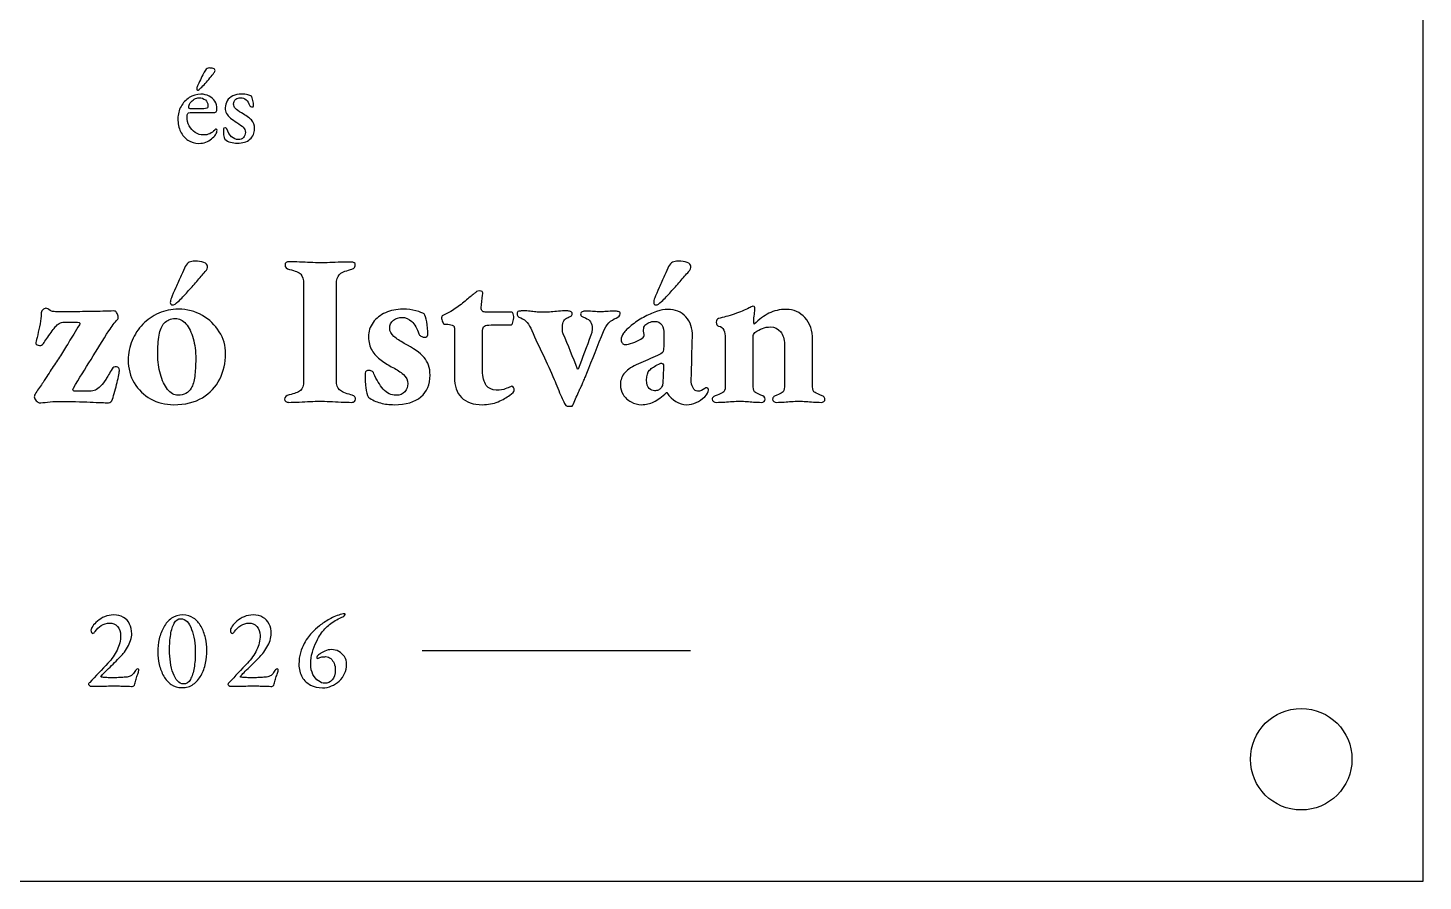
# Model space of a CAD drawing. Header units: millimetres. Extents: x 0 to 297, y 0 to 210.
# Drawn here: x 125.3 to 297, y 0 to 105 of the extents above; entities that cross this region are included whole.
import ezdxf

# ---------------------------------------------------------------- set-up
doc = ezdxf.new("R2010")
doc.units = ezdxf.units.MM
for name, color, linetype in [('FURAT', 1, 'Continuous'), ('KONTUR', 8, 'Continuous'), ('SZOVEG_0.5mm', 7, 'Continuous'), ('VONAL_0.15mm', 3, 'Continuous')]:
    doc.layers.add(name, color=color, linetype=linetype)

msp = doc.modelspace()

# ---------------------------------------------------------------- linework, layer by layer
at = {"layer": 'FURAT'}
msp.add_circle((282, 15), 6.25, dxfattribs=at)
at = {"layer": 'KONTUR'}
msp.add_lwpolyline([(0, 0), (297, 0), (297, 210), (0, 210)], close=True, dxfattribs=at)
at = {"layer": 'SZOVEG_0.5mm'}
for points, knots in [([(146.19, 97.34), (146.11, 97.34), (146.07, 97.39), (146.07, 97.48), (146.07, 97.51), (146.07, 97.55), (146.08, 97.59), (146.09, 97.64), (146.1, 97.69), (146.12, 97.75), (146.19, 97.92), (146.29, 98.14), (146.42, 98.41), (146.56, 98.68), (146.69, 98.95), (146.82, 99.21), (146.96, 99.47), (147.06, 99.66), (147.14, 99.79), (147.19, 99.88), (147.26, 99.95), (147.34, 100), (147.42, 100.04), (147.5, 100.07), (147.6, 100.07), (147.79, 100.07), (147.96, 100.04), (148.11, 100), (148.26, 99.95), (148.33, 99.87), (148.33, 99.76), (148.33, 99.71), (148.32, 99.66), (148.3, 99.62), (148.28, 99.57), (148.24, 99.52), (148.19, 99.46), (148.05, 99.28), (147.89, 99.08), (147.7, 98.84), (147.51, 98.61), (147.32, 98.39), (147.12, 98.16), (146.92, 97.94), (146.74, 97.75), (146.59, 97.61), (146.42, 97.43), (146.28, 97.34), (146.19, 97.34)], [0, 0, 0, 0, 1, 1, 1, 2, 2, 2, 3, 3, 3, 4, 4, 4, 5, 5, 5, 6, 6, 6, 7, 7, 7, 8, 8, 8, 9, 9, 9, 10, 10, 10, 11, 11, 11, 12, 12, 12, 13, 13, 13, 14, 14, 14, 15, 15, 15, 16, 16, 16, 16]), ([(146.33, 90.79), (145.83, 90.79), (145.39, 90.92), (145, 91.17), (144.62, 91.43), (144.31, 91.79), (144.09, 92.24), (143.87, 92.7), (143.76, 93.23), (143.76, 93.84), (143.76, 94.38), (143.88, 94.89), (144.14, 95.34), (144.39, 95.79), (144.74, 96.16), (145.16, 96.43), (145.59, 96.7), (146.06, 96.84), (146.57, 96.84), (146.95, 96.84), (147.29, 96.76), (147.59, 96.61), (147.89, 96.46), (148.13, 96.25), (148.3, 95.97), (148.47, 95.7), (148.56, 95.39), (148.56, 95.03), (148.56, 94.73), (148.41, 94.57), (148.12, 94.57), (147.16, 94.57), (146.21, 94.57), (145.25, 94.57), (145.12, 94.57), (145.02, 94.54), (144.97, 94.46), (144.91, 94.39), (144.88, 94.25), (144.88, 94.06), (144.88, 93.65), (144.98, 93.28), (145.16, 92.94), (145.35, 92.6), (145.59, 92.33), (145.9, 92.13), (146.21, 91.92), (146.54, 91.82), (146.91, 91.82), (147.19, 91.82), (147.45, 91.87), (147.67, 91.98), (147.9, 92.09), (148.11, 92.24), (148.31, 92.43), (148.33, 92.47), (148.36, 92.5), (148.38, 92.52), (148.4, 92.53), (148.43, 92.54), (148.46, 92.54), (148.54, 92.54), (148.58, 92.49), (148.58, 92.39), (148.58, 92.24), (148.52, 92.07), (148.39, 91.86), (148.26, 91.67), (148.09, 91.49), (147.89, 91.33), (147.7, 91.16), (147.46, 91.03), (147.2, 90.94), (146.94, 90.84), (146.65, 90.79), (146.33, 90.79)], [0, 0, 0, 0, 1, 1, 1, 2, 2, 2, 3, 3, 3, 4, 4, 4, 5, 5, 5, 6, 6, 6, 7, 7, 7, 8, 8, 8, 9, 9, 9, 10, 10, 10, 11, 11, 11, 12, 12, 12, 13, 13, 13, 14, 14, 14, 15, 15, 15, 16, 16, 16, 17, 17, 17, 18, 18, 18, 19, 19, 19, 20, 20, 20, 21, 21, 21, 22, 22, 22, 23, 23, 23, 24, 24, 24, 25, 25, 25, 25]), ([(145.26, 95.05), (145.63, 95.05), (146, 95.05), (146.37, 95.05), (146.61, 95.05), (146.8, 95.05), (146.94, 95.06), (147.08, 95.07), (147.21, 95.09), (147.33, 95.12), (147.38, 95.14), (147.41, 95.17), (147.43, 95.24), (147.45, 95.3), (147.46, 95.37), (147.46, 95.46), (147.46, 95.72), (147.35, 95.94), (147.14, 96.13), (146.92, 96.31), (146.67, 96.4), (146.37, 96.4), (146.17, 96.4), (145.97, 96.34), (145.77, 96.22), (145.57, 96.1), (145.4, 95.94), (145.27, 95.76), (145.14, 95.58), (145.08, 95.4), (145.09, 95.21), (145.09, 95.1), (145.15, 95.05), (145.26, 95.05)], [0, 0, 0, 0, 1, 1, 1, 2, 2, 2, 3, 3, 3, 4, 4, 4, 5, 5, 5, 6, 6, 6, 7, 7, 7, 8, 8, 8, 9, 9, 9, 10, 10, 10, 11, 11, 11, 11]), ([(151.06, 90.81), (150.76, 90.81), (150.48, 90.85), (150.22, 90.93), (149.95, 91.01), (149.72, 91.13), (149.53, 91.29), (149.46, 91.41), (149.42, 91.6), (149.39, 91.86), (149.36, 92.12), (149.35, 92.36), (149.35, 92.57), (149.35, 92.66), (149.42, 92.71), (149.56, 92.71), (149.61, 92.71), (149.66, 92.7), (149.7, 92.68), (149.74, 92.65), (149.77, 92.62), (149.78, 92.59), (149.92, 92.15), (150.11, 91.82), (150.36, 91.6), (150.61, 91.38), (150.89, 91.26), (151.18, 91.26), (151.44, 91.26), (151.66, 91.35), (151.82, 91.52), (151.99, 91.69), (152.07, 91.9), (152.07, 92.14), (152.07, 92.39), (151.99, 92.6), (151.81, 92.77), (151.63, 92.94), (151.37, 93.14), (151, 93.36), (150.71, 93.54), (150.45, 93.71), (150.24, 93.89), (150.03, 94.06), (149.86, 94.25), (149.75, 94.46), (149.64, 94.66), (149.58, 94.9), (149.58, 95.17), (149.58, 95.5), (149.67, 95.78), (149.83, 96.03), (149.99, 96.29), (150.22, 96.48), (150.52, 96.63), (150.81, 96.78), (151.17, 96.86), (151.59, 96.86), (151.88, 96.86), (152.14, 96.83), (152.35, 96.76), (152.55, 96.7), (152.7, 96.64), (152.8, 96.58), (152.87, 96.48), (152.93, 96.31), (152.99, 96.08), (153.04, 95.84), (153.06, 95.61), (153.06, 95.38), (153.06, 95.31), (153, 95.27), (152.88, 95.27), (152.83, 95.27), (152.77, 95.28), (152.71, 95.31), (152.65, 95.34), (152.61, 95.38), (152.59, 95.42), (152.47, 95.75), (152.32, 95.99), (152.14, 96.16), (151.96, 96.33), (151.74, 96.41), (151.48, 96.41), (151.25, 96.41), (151.05, 96.34), (150.88, 96.21), (150.7, 96.07), (150.61, 95.88), (150.61, 95.63), (150.61, 95.42), (150.69, 95.23), (150.84, 95.07), (151, 94.91), (151.24, 94.73), (151.57, 94.55), (152.13, 94.24), (152.54, 93.95), (152.8, 93.68), (153.07, 93.4), (153.2, 93.04), (153.2, 92.59), (153.2, 92.05), (153.01, 91.62), (152.62, 91.29), (152.24, 90.97), (151.72, 90.81), (151.06, 90.81)], [0, 0, 0, 0, 1, 1, 1, 2, 2, 2, 3, 3, 3, 4, 4, 4, 5, 5, 5, 6, 6, 6, 7, 7, 7, 8, 8, 8, 9, 9, 9, 10, 10, 10, 11, 11, 11, 12, 12, 12, 13, 13, 13, 14, 14, 14, 15, 15, 15, 16, 16, 16, 17, 17, 17, 18, 18, 18, 19, 19, 19, 20, 20, 20, 21, 21, 21, 22, 22, 22, 23, 23, 23, 24, 24, 24, 25, 25, 25, 26, 26, 26, 27, 27, 27, 28, 28, 28, 29, 29, 29, 30, 30, 30, 31, 31, 31, 32, 32, 32, 33, 33, 33, 34, 34, 34, 35, 35, 35, 36, 36, 36, 36]), ([(143.08, 70.91), (142.91, 70.91), (142.82, 71.01), (142.82, 71.22), (142.82, 71.29), (142.83, 71.38), (142.85, 71.47), (142.87, 71.57), (142.9, 71.67), (142.95, 71.78), (143.09, 72.11), (143.27, 72.53), (143.49, 73.04), (143.71, 73.55), (143.93, 74.04), (144.15, 74.52), (144.37, 75), (144.54, 75.38), (144.66, 75.64), (144.8, 75.9), (144.96, 76.08), (145.15, 76.17), (145.33, 76.25), (145.56, 76.3), (145.85, 76.3), (146.27, 76.3), (146.63, 76.24), (146.94, 76.14), (147.24, 76.03), (147.4, 75.88), (147.4, 75.67), (147.4, 75.58), (147.38, 75.48), (147.34, 75.36), (147.31, 75.25), (147.24, 75.13), (147.13, 75.01), (146.8, 74.64), (146.45, 74.24), (146.07, 73.8), (145.69, 73.36), (145.31, 72.93), (144.94, 72.51), (144.56, 72.09), (144.18, 71.7), (143.79, 71.33), (143.51, 71.05), (143.28, 70.91), (143.08, 70.91)], [0, 0, 0, 0, 1, 1, 1, 2, 2, 2, 3, 3, 3, 4, 4, 4, 5, 5, 5, 6, 6, 6, 7, 7, 7, 8, 8, 8, 9, 9, 9, 10, 10, 10, 11, 11, 11, 12, 12, 12, 13, 13, 13, 14, 14, 14, 15, 15, 15, 16, 16, 16, 16]), ([(157.41, 58.92), (157.27, 58.92), (157.15, 58.95), (157.04, 59.01), (156.94, 59.07), (156.89, 59.17), (156.89, 59.29), (156.89, 59.57), (157.07, 59.75), (157.44, 59.84), (158.1, 59.98), (158.57, 60.16), (158.83, 60.38), (159.09, 60.6), (159.22, 60.99), (159.22, 61.55), (159.22, 65.53), (159.22, 69.51), (159.22, 73.48), (159.22, 74.04), (159.11, 74.44), (158.88, 74.68), (158.66, 74.92), (158.19, 75.11), (157.49, 75.27), (157.12, 75.36), (156.94, 75.54), (156.94, 75.82), (156.94, 75.95), (156.99, 76.04), (157.1, 76.11), (157.2, 76.18), (157.32, 76.22), (157.46, 76.22), (157.87, 76.22), (158.29, 76.21), (158.74, 76.19), (159.19, 76.17), (159.62, 76.15), (160.05, 76.13), (160.48, 76.1), (160.88, 76.09), (161.25, 76.09), (161.6, 76.09), (162, 76.1), (162.45, 76.11), (162.89, 76.13), (163.35, 76.15), (163.81, 76.17), (164.28, 76.18), (164.7, 76.19), (165.09, 76.19), (165.24, 76.19), (165.37, 76.16), (165.45, 76.1), (165.54, 76.04), (165.59, 75.95), (165.59, 75.82), (165.59, 75.65), (165.54, 75.53), (165.44, 75.46), (165.35, 75.39), (165.2, 75.32), (165.01, 75.27), (164.31, 75.08), (163.84, 74.86), (163.61, 74.63), (163.39, 74.39), (163.27, 74), (163.27, 73.46), (163.27, 69.5), (163.27, 65.54), (163.27, 61.58), (163.27, 61.07), (163.4, 60.7), (163.65, 60.46), (163.91, 60.22), (164.38, 60.02), (165.06, 59.84), (165.24, 59.79), (165.37, 59.73), (165.47, 59.66), (165.56, 59.59), (165.61, 59.47), (165.61, 59.32), (165.61, 59.19), (165.57, 59.1), (165.49, 59.03), (165.42, 58.96), (165.3, 58.92), (165.14, 58.92), (164.75, 58.92), (164.32, 58.93), (163.85, 58.96), (163.38, 58.99), (162.91, 59.01), (162.46, 59.03), (162, 59.04), (161.6, 59.05), (161.25, 59.05), (160.88, 59.05), (160.48, 59.04), (160.04, 59.03), (159.6, 59.01), (159.15, 58.99), (158.7, 58.96), (158.24, 58.93), (157.81, 58.92), (157.41, 58.92)], [0, 0, 0, 0, 1, 1, 1, 2, 2, 2, 3, 3, 3, 4, 4, 4, 5, 5, 5, 6, 6, 6, 7, 7, 7, 8, 8, 8, 9, 9, 9, 10, 10, 10, 11, 11, 11, 12, 12, 12, 13, 13, 13, 14, 14, 14, 15, 15, 15, 16, 16, 16, 17, 17, 17, 18, 18, 18, 19, 19, 19, 20, 20, 20, 21, 21, 21, 22, 22, 22, 23, 23, 23, 24, 24, 24, 25, 25, 25, 26, 26, 26, 27, 27, 27, 28, 28, 28, 29, 29, 29, 30, 30, 30, 31, 31, 31, 32, 32, 32, 33, 33, 33, 34, 34, 34, 35, 35, 35, 36, 36, 36, 36]), ([(202.57, 70.91), (202.4, 70.91), (202.31, 71.01), (202.31, 71.22), (202.31, 71.29), (202.32, 71.38), (202.34, 71.47), (202.35, 71.57), (202.39, 71.67), (202.44, 71.78), (202.58, 72.11), (202.76, 72.53), (202.98, 73.04), (203.2, 73.55), (203.42, 74.04), (203.64, 74.52), (203.86, 75), (204.03, 75.38), (204.15, 75.64), (204.29, 75.9), (204.45, 76.08), (204.64, 76.17), (204.82, 76.25), (205.05, 76.3), (205.33, 76.3), (205.75, 76.3), (206.12, 76.24), (206.42, 76.14), (206.73, 76.03), (206.88, 75.88), (206.88, 75.67), (206.88, 75.58), (206.87, 75.48), (206.83, 75.36), (206.8, 75.25), (206.72, 75.13), (206.62, 75.01), (206.29, 74.64), (205.93, 74.24), (205.56, 73.8), (205.18, 73.36), (204.8, 72.93), (204.42, 72.51), (204.05, 72.09), (203.67, 71.7), (203.28, 71.33), (203, 71.05), (202.76, 70.91), (202.57, 70.91)], [0, 0, 0, 0, 1, 1, 1, 2, 2, 2, 3, 3, 3, 4, 4, 4, 5, 5, 5, 6, 6, 6, 7, 7, 7, 8, 8, 8, 9, 9, 9, 10, 10, 10, 11, 11, 11, 12, 12, 12, 13, 13, 13, 14, 14, 14, 15, 15, 15, 16, 16, 16, 16]), ([(181.25, 58.63), (180.1, 58.63), (179.23, 58.93), (178.65, 59.51), (178.07, 60.1), (177.78, 60.93), (177.78, 62), (177.78, 64.01), (177.78, 66.03), (177.78, 68.04), (177.78, 68.2), (177.73, 68.31), (177.61, 68.38), (177.5, 68.45), (177.28, 68.5), (176.97, 68.52), (176.85, 68.52), (176.74, 68.52), (176.63, 68.52), (176.5, 68.52), (176.4, 68.62), (176.32, 68.82), (176.25, 69.02), (176.21, 69.2), (176.21, 69.36), (176.21, 69.39), (176.22, 69.44), (176.25, 69.5), (176.27, 69.56), (176.31, 69.6), (176.36, 69.62), (176.78, 69.78), (177.24, 70.02), (177.72, 70.34), (178.2, 70.67), (178.66, 71.01), (179.11, 71.38), (179.56, 71.75), (179.92, 72.06), (180.2, 72.3), (180.32, 72.39), (180.43, 72.47), (180.52, 72.54), (180.6, 72.61), (180.72, 72.64), (180.86, 72.64), (181.02, 72.64), (181.13, 72.61), (181.2, 72.55), (181.27, 72.49), (181.29, 72.34), (181.25, 72.12), (181.2, 71.6), (181.15, 71.08), (181.1, 70.57), (181.08, 70.36), (181.13, 70.21), (181.24, 70.13), (181.35, 70.05), (181.52, 70.01), (181.73, 70.01), (182.77, 70.01), (183.81, 70.01), (184.85, 70.01), (184.91, 70.01), (184.96, 69.95), (185.01, 69.83), (185.06, 69.71), (185.09, 69.59), (185.09, 69.49), (185.09, 69.24), (185.06, 69.01), (184.99, 68.78), (184.92, 68.55), (184.84, 68.44), (184.75, 68.44), (183.93, 68.44), (183.12, 68.44), (182.3, 68.44), (181.9, 68.44), (181.63, 68.39), (181.48, 68.29), (181.33, 68.2), (181.25, 68.03), (181.25, 67.78), (181.25, 66.12), (181.25, 64.47), (181.25, 62.81), (181.25, 62.01), (181.41, 61.41), (181.71, 61.01), (182.02, 60.62), (182.43, 60.42), (182.94, 60.42), (183.44, 60.42), (183.82, 60.47), (184.05, 60.58), (184.29, 60.68), (184.5, 60.77), (184.7, 60.84), (184.77, 60.88), (184.82, 60.89), (184.85, 60.89), (184.94, 60.89), (185.01, 60.84), (185.06, 60.73), (185.12, 60.63), (185.14, 60.51), (185.14, 60.37), (185.14, 60.26), (184.96, 60.07), (184.59, 59.79), (184.22, 59.51), (183.75, 59.25), (183.16, 59), (182.57, 58.75), (181.94, 58.63), (181.25, 58.63)], [0, 0, 0, 0, 1, 1, 1, 2, 2, 2, 3, 3, 3, 4, 4, 4, 5, 5, 5, 6, 6, 6, 7, 7, 7, 8, 8, 8, 9, 9, 9, 10, 10, 10, 11, 11, 11, 12, 12, 12, 13, 13, 13, 14, 14, 14, 15, 15, 15, 16, 16, 16, 17, 17, 17, 18, 18, 18, 19, 19, 19, 20, 20, 20, 21, 21, 21, 22, 22, 22, 23, 23, 23, 24, 24, 24, 25, 25, 25, 26, 26, 26, 27, 27, 27, 28, 28, 28, 29, 29, 29, 30, 30, 30, 31, 31, 31, 32, 32, 32, 33, 33, 33, 34, 34, 34, 35, 35, 35, 36, 36, 36, 37, 37, 37, 38, 38, 38, 39, 39, 39, 39]), ([(126.68, 58.87), (126.61, 58.87), (126.49, 58.95), (126.33, 59.12), (126.16, 59.28), (126.08, 59.45), (126.08, 59.6), (126.08, 59.71), (126.14, 59.87), (126.27, 60.08), (126.41, 60.29), (126.56, 60.51), (126.73, 60.75), (126.91, 60.98), (127.05, 61.19), (127.16, 61.37), (127.58, 62.03), (127.96, 62.62), (128.3, 63.14), (128.64, 63.66), (128.97, 64.17), (129.3, 64.66), (129.62, 65.16), (129.97, 65.72), (130.34, 66.32), (130.7, 66.93), (131.14, 67.64), (131.65, 68.46), (131.69, 68.53), (131.7, 68.6), (131.7, 68.67), (131.7, 68.74), (131.6, 68.78), (131.39, 68.78), (130.91, 68.79), (130.42, 68.8), (129.94, 68.8), (129.7, 68.8), (129.48, 68.77), (129.3, 68.7), (129.11, 68.63), (128.93, 68.5), (128.76, 68.31), (128.69, 68.24), (128.57, 68.09), (128.4, 67.87), (128.24, 67.65), (128.07, 67.41), (127.89, 67.15), (127.72, 66.89), (127.55, 66.65), (127.4, 66.44), (127.26, 66.23), (127.15, 66.09), (127.08, 66.02), (126.97, 65.9), (126.8, 65.87), (126.58, 65.94), (126.35, 66.01), (126.24, 66.12), (126.26, 66.28), (126.31, 66.47), (126.39, 66.79), (126.5, 67.21), (126.6, 67.64), (126.7, 68.1), (126.79, 68.58), (126.87, 69.06), (126.92, 69.47), (126.92, 69.8), (126.92, 70), (126.98, 70.16), (127.12, 70.29), (127.25, 70.42), (127.38, 70.49), (127.52, 70.49), (127.66, 70.49), (127.83, 70.4), (128.02, 70.22), (128.11, 70.15), (128.27, 70.11), (128.51, 70.08), (128.75, 70.05), (129, 70.04), (129.28, 70.04), (129.48, 70.04), (129.67, 70.04), (129.88, 70.05), (130.08, 70.06), (130.24, 70.07), (130.36, 70.07), (131.2, 70.07), (132.11, 70.08), (133.1, 70.09), (134.08, 70.11), (135.01, 70.14), (135.88, 70.17), (136.02, 70.17), (136.14, 70.11), (136.22, 69.97), (136.31, 69.84), (136.37, 69.7), (136.41, 69.54), (136.44, 69.38), (136.43, 69.25), (136.36, 69.15), (136.15, 68.92), (135.96, 68.7), (135.8, 68.48), (135.65, 68.26), (135.46, 68.01), (135.25, 67.73), (133.8, 65.38), (132.34, 63.03), (130.89, 60.68), (130.82, 60.56), (130.8, 60.46), (130.85, 60.39), (130.89, 60.32), (131.03, 60.29), (131.26, 60.29), (131.81, 60.29), (132.36, 60.29), (132.91, 60.29), (133.16, 60.29), (133.39, 60.33), (133.6, 60.42), (133.81, 60.51), (134.02, 60.66), (134.23, 60.89), (134.51, 61.19), (134.73, 61.48), (134.91, 61.77), (135.09, 62.06), (135.33, 62.49), (135.65, 63.05), (135.77, 63.26), (135.95, 63.34), (136.2, 63.28), (136.44, 63.23), (136.57, 63.1), (136.57, 62.89), (136.57, 62.79), (136.54, 62.59), (136.49, 62.31), (136.43, 62.03), (136.36, 61.72), (136.28, 61.37), (136.19, 61.02), (136.1, 60.66), (136, 60.29), (135.9, 59.92), (135.8, 59.59), (135.7, 59.29), (135.63, 59.01), (135.46, 58.87), (135.2, 58.87), (134.78, 58.87), (134.03, 58.89), (132.96, 58.95), (131.9, 59), (130.57, 59.03), (129, 59.03), (128.59, 59.03), (128.17, 59), (127.72, 58.95), (127.27, 58.89), (126.93, 58.87), (126.68, 58.87)], [0, 0, 0, 0, 1, 1, 1, 2, 2, 2, 3, 3, 3, 4, 4, 4, 5, 5, 5, 6, 6, 6, 7, 7, 7, 8, 8, 8, 9, 9, 9, 10, 10, 10, 11, 11, 11, 12, 12, 12, 13, 13, 13, 14, 14, 14, 15, 15, 15, 16, 16, 16, 17, 17, 17, 18, 18, 18, 19, 19, 19, 20, 20, 20, 21, 21, 21, 22, 22, 22, 23, 23, 23, 24, 24, 24, 25, 25, 25, 26, 26, 26, 27, 27, 27, 28, 28, 28, 29, 29, 29, 30, 30, 30, 31, 31, 31, 32, 32, 32, 33, 33, 33, 34, 34, 34, 35, 35, 35, 36, 36, 36, 37, 37, 37, 38, 38, 38, 39, 39, 39, 40, 40, 40, 41, 41, 41, 42, 42, 42, 43, 43, 43, 44, 44, 44, 45, 45, 45, 46, 46, 46, 47, 47, 47, 48, 48, 48, 49, 49, 49, 50, 50, 50, 51, 51, 51, 52, 52, 52, 53, 53, 53, 54, 54, 54, 55, 55, 55, 56, 56, 56, 56]), ([(210.04, 58.92), (209.91, 58.92), (209.8, 58.95), (209.68, 59.01), (209.57, 59.07), (209.51, 59.17), (209.51, 59.29), (209.51, 59.43), (209.57, 59.54), (209.7, 59.62), (209.82, 59.7), (209.96, 59.76), (210.12, 59.81), (210.38, 59.9), (210.61, 60), (210.81, 60.12), (211.01, 60.23), (211.11, 60.46), (211.11, 60.81), (211.11, 62.82), (211.11, 64.83), (211.11, 66.83), (211.11, 67.22), (211.06, 67.54), (210.94, 67.81), (210.83, 68.07), (210.62, 68.24), (210.3, 68.31), (210.23, 68.32), (210.16, 68.37), (210.1, 68.44), (210.04, 68.51), (210.01, 68.62), (210.01, 68.78), (210.01, 69.02), (210.1, 69.17), (210.27, 69.23), (210.87, 69.37), (211.52, 69.55), (212.23, 69.79), (212.94, 70.03), (213.55, 70.28), (214.06, 70.54), (214.13, 70.57), (214.21, 70.62), (214.3, 70.67), (214.38, 70.72), (214.46, 70.75), (214.53, 70.75), (214.64, 70.75), (214.7, 70.72), (214.73, 70.66), (214.76, 70.6), (214.77, 70.52), (214.77, 70.43), (214.77, 70.29), (214.75, 70.07), (214.7, 69.76), (214.66, 69.46), (214.64, 69.18), (214.64, 68.94), (214.64, 68.87), (214.64, 68.79), (214.65, 68.7), (214.66, 68.61), (214.67, 68.56), (214.69, 68.54), (215.29, 69.12), (215.89, 69.57), (216.5, 69.88), (217.12, 70.2), (217.83, 70.36), (218.63, 70.36), (219.54, 70.36), (220.31, 70.02), (220.93, 69.34), (221.56, 68.67), (221.87, 67.75), (221.87, 66.6), (221.87, 64.67), (221.87, 62.74), (221.87, 60.81), (221.87, 60.46), (221.97, 60.23), (222.17, 60.12), (222.37, 60), (222.6, 59.9), (222.86, 59.81), (223.01, 59.76), (223.13, 59.7), (223.23, 59.62), (223.34, 59.54), (223.39, 59.43), (223.39, 59.29), (223.39, 59.17), (223.34, 59.07), (223.25, 59.01), (223.15, 58.95), (223.05, 58.92), (222.94, 58.92), (222.59, 58.92), (222.26, 58.93), (221.96, 58.96), (221.65, 58.99), (221.35, 59.01), (221.06, 59.03), (220.78, 59.04), (220.47, 59.05), (220.16, 59.05), (219.86, 59.05), (219.56, 59.04), (219.26, 59.03), (218.97, 59.01), (218.67, 58.99), (218.37, 58.96), (218.07, 58.93), (217.75, 58.92), (217.4, 58.92), (217.29, 58.92), (217.19, 58.95), (217.1, 59.01), (217, 59.07), (216.95, 59.17), (216.95, 59.29), (216.95, 59.43), (217, 59.54), (217.11, 59.62), (217.21, 59.7), (217.34, 59.76), (217.48, 59.81), (217.74, 59.9), (217.96, 60), (218.13, 60.12), (218.31, 60.23), (218.4, 60.46), (218.4, 60.81), (218.4, 62.56), (218.4, 64.3), (218.4, 66.04), (218.4, 66.71), (218.24, 67.23), (217.94, 67.61), (217.63, 67.99), (217.22, 68.18), (216.71, 68.2), (216.33, 68.2), (215.99, 68.14), (215.69, 68.02), (215.39, 67.89), (215.08, 67.73), (214.77, 67.52), (214.7, 67.45), (214.65, 67.37), (214.61, 67.28), (214.58, 67.19), (214.56, 67.11), (214.56, 67.02), (214.56, 64.95), (214.56, 62.88), (214.56, 60.81), (214.56, 60.46), (214.65, 60.23), (214.85, 60.12), (215.04, 60), (215.26, 59.9), (215.5, 59.81), (215.86, 59.71), (216.03, 59.53), (216.03, 59.29), (216.03, 59.18), (215.99, 59.1), (215.9, 59.03), (215.81, 58.96), (215.71, 58.92), (215.58, 58.92), (215.23, 58.92), (214.91, 58.93), (214.61, 58.96), (214.31, 58.99), (214.03, 59.01), (213.77, 59.03), (213.51, 59.04), (213.22, 59.05), (212.9, 59.05), (212.6, 59.05), (212.3, 59.04), (212, 59.03), (211.69, 59.01), (211.37, 58.99), (211.05, 58.96), (210.72, 58.93), (210.39, 58.92), (210.04, 58.92)], [0, 0, 0, 0, 1, 1, 1, 2, 2, 2, 3, 3, 3, 4, 4, 4, 5, 5, 5, 6, 6, 6, 7, 7, 7, 8, 8, 8, 9, 9, 9, 10, 10, 10, 11, 11, 11, 12, 12, 12, 13, 13, 13, 14, 14, 14, 15, 15, 15, 16, 16, 16, 17, 17, 17, 18, 18, 18, 19, 19, 19, 20, 20, 20, 21, 21, 21, 22, 22, 22, 23, 23, 23, 24, 24, 24, 25, 25, 25, 26, 26, 26, 27, 27, 27, 28, 28, 28, 29, 29, 29, 30, 30, 30, 31, 31, 31, 32, 32, 32, 33, 33, 33, 34, 34, 34, 35, 35, 35, 36, 36, 36, 37, 37, 37, 38, 38, 38, 39, 39, 39, 40, 40, 40, 41, 41, 41, 42, 42, 42, 43, 43, 43, 44, 44, 44, 45, 45, 45, 46, 46, 46, 47, 47, 47, 48, 48, 48, 49, 49, 49, 50, 50, 50, 51, 51, 51, 52, 52, 52, 53, 53, 53, 54, 54, 54, 55, 55, 55, 56, 56, 56, 57, 57, 57, 58, 58, 58, 59, 59, 59, 60, 60, 60, 61, 61, 61, 62, 62, 62, 63, 63, 63, 64, 64, 64, 64]), ([(143.24, 58.63), (142.19, 58.63), (141.24, 58.87), (140.4, 59.34), (139.56, 59.81), (138.89, 60.47), (138.39, 61.3), (137.89, 62.13), (137.64, 63.07), (137.64, 64.13), (137.64, 64.97), (137.8, 65.76), (138.12, 66.52), (138.43, 67.27), (138.87, 67.94), (139.43, 68.52), (139.99, 69.09), (140.65, 69.55), (141.4, 69.88), (142.16, 70.22), (142.96, 70.38), (143.82, 70.38), (144.91, 70.38), (145.89, 70.13), (146.77, 69.62), (147.64, 69.11), (148.34, 68.44), (148.85, 67.61), (149.37, 66.78), (149.63, 65.87), (149.63, 64.89), (149.63, 63.77), (149.39, 62.73), (148.91, 61.77), (148.43, 60.82), (147.72, 60.06), (146.78, 59.49), (145.84, 58.92), (144.66, 58.63), (143.24, 58.63)], [0, 0, 0, 0, 1, 1, 1, 2, 2, 2, 3, 3, 3, 4, 4, 4, 5, 5, 5, 6, 6, 6, 7, 7, 7, 8, 8, 8, 9, 9, 9, 10, 10, 10, 11, 11, 11, 12, 12, 12, 13, 13, 13, 13]), ([(143.77, 59.79), (144.14, 59.79), (144.46, 59.86), (144.73, 60.01), (145, 60.16), (145.22, 60.38), (145.4, 60.68), (145.61, 61.03), (145.75, 61.51), (145.83, 62.11), (145.91, 62.72), (145.95, 63.43), (145.95, 64.26), (145.95, 65.2), (145.85, 66.05), (145.63, 66.79), (145.42, 67.54), (145.13, 68.13), (144.75, 68.57), (144.38, 69.01), (143.93, 69.23), (143.43, 69.23), (143.15, 69.23), (142.89, 69.18), (142.66, 69.08), (142.44, 68.98), (142.24, 68.85), (142.06, 68.67), (141.76, 68.32), (141.56, 67.82), (141.44, 67.18), (141.33, 66.53), (141.27, 65.73), (141.27, 64.78), (141.27, 63.94), (141.38, 63.14), (141.6, 62.38), (141.82, 61.62), (142.12, 60.99), (142.49, 60.51), (142.87, 60.03), (143.3, 59.79), (143.77, 59.79)], [0, 0, 0, 0, 1, 1, 1, 2, 2, 2, 3, 3, 3, 4, 4, 4, 5, 5, 5, 6, 6, 6, 7, 7, 7, 8, 8, 8, 9, 9, 9, 10, 10, 10, 11, 11, 11, 12, 12, 12, 13, 13, 13, 14, 14, 14, 14]), ([(170.37, 58.63), (169.79, 58.63), (169.23, 58.7), (168.69, 58.84), (168.14, 58.98), (167.65, 59.21), (167.22, 59.53), (167.06, 59.79), (166.94, 60.2), (166.87, 60.76), (166.8, 61.32), (166.78, 61.91), (166.8, 62.52), (166.8, 62.73), (166.97, 62.84), (167.32, 62.84), (167.46, 62.84), (167.58, 62.79), (167.69, 62.71), (167.79, 62.62), (167.86, 62.53), (167.87, 62.44), (168.21, 61.71), (168.59, 61.08), (169.03, 60.56), (169.47, 60.05), (169.99, 59.79), (170.61, 59.79), (171.08, 59.79), (171.44, 59.93), (171.68, 60.22), (171.93, 60.51), (172.05, 60.84), (172.05, 61.21), (172.05, 61.66), (171.87, 62.04), (171.51, 62.35), (171.15, 62.66), (170.72, 62.94), (170.21, 63.21), (169.7, 63.47), (169.22, 63.77), (168.77, 64.1), (168.31, 64.43), (167.94, 64.83), (167.65, 65.3), (167.36, 65.76), (167.22, 66.32), (167.22, 66.96), (167.22, 67.65), (167.4, 68.24), (167.78, 68.75), (168.16, 69.26), (168.67, 69.66), (169.31, 69.95), (169.95, 70.24), (170.66, 70.38), (171.45, 70.38), (172.03, 70.38), (172.56, 70.32), (173.05, 70.18), (173.54, 70.05), (173.88, 69.93), (174.05, 69.8), (174.19, 69.63), (174.3, 69.3), (174.39, 68.82), (174.48, 68.34), (174.52, 67.81), (174.52, 67.23), (174.52, 67.03), (174.37, 66.94), (174.05, 66.94), (173.93, 66.94), (173.8, 66.98), (173.67, 67.07), (173.54, 67.16), (173.45, 67.25), (173.42, 67.33), (173.19, 68.02), (172.9, 68.53), (172.54, 68.87), (172.18, 69.21), (171.78, 69.38), (171.34, 69.38), (170.96, 69.38), (170.61, 69.26), (170.29, 69.02), (169.98, 68.77), (169.82, 68.44), (169.82, 68.02), (169.82, 67.65), (169.99, 67.32), (170.33, 67.03), (170.67, 66.74), (171.1, 66.46), (171.61, 66.18), (172.75, 65.58), (173.56, 65.01), (174.05, 64.45), (174.54, 63.9), (174.79, 63.17), (174.79, 62.26), (174.79, 61.12), (174.41, 60.23), (173.67, 59.59), (172.92, 58.95), (171.83, 58.63), (170.37, 58.63)], [0, 0, 0, 0, 1, 1, 1, 2, 2, 2, 3, 3, 3, 4, 4, 4, 5, 5, 5, 6, 6, 6, 7, 7, 7, 8, 8, 8, 9, 9, 9, 10, 10, 10, 11, 11, 11, 12, 12, 12, 13, 13, 13, 14, 14, 14, 15, 15, 15, 16, 16, 16, 17, 17, 17, 18, 18, 18, 19, 19, 19, 20, 20, 20, 21, 21, 21, 22, 22, 22, 23, 23, 23, 24, 24, 24, 25, 25, 25, 26, 26, 26, 27, 27, 27, 28, 28, 28, 29, 29, 29, 30, 30, 30, 31, 31, 31, 32, 32, 32, 33, 33, 33, 34, 34, 34, 35, 35, 35, 36, 36, 36, 36]), ([(191.66, 58.45), (191.56, 58.45), (191.45, 58.56), (191.33, 58.79), (191.22, 59.02), (191.09, 59.29), (190.95, 59.6), (190.81, 59.92), (190.66, 60.27), (190.51, 60.67), (190.35, 61.06), (190.2, 61.42), (190.06, 61.73), (189.62, 62.77), (189.17, 63.78), (188.69, 64.76), (188.22, 65.74), (187.75, 66.74), (187.3, 67.75), (187.14, 68.14), (186.96, 68.47), (186.75, 68.74), (186.54, 69.01), (186.27, 69.2), (185.96, 69.3), (185.78, 69.37), (185.66, 69.45), (185.59, 69.53), (185.52, 69.61), (185.49, 69.72), (185.49, 69.86), (185.49, 70), (185.56, 70.08), (185.71, 70.12), (185.86, 70.15), (185.99, 70.17), (186.12, 70.17), (186.54, 70.17), (186.87, 70.16), (187.1, 70.13), (187.34, 70.11), (187.57, 70.08), (187.8, 70.05), (188.03, 70.03), (188.33, 70.01), (188.72, 70.01), (189.09, 70.01), (189.42, 70.03), (189.7, 70.05), (189.99, 70.08), (190.29, 70.11), (190.6, 70.13), (190.9, 70.16), (191.26, 70.17), (191.66, 70.17), (191.79, 70.17), (191.92, 70.15), (192.07, 70.09), (192.22, 70.04), (192.29, 69.95), (192.29, 69.83), (192.29, 69.67), (192.23, 69.57), (192.11, 69.51), (191.99, 69.46), (191.85, 69.4), (191.69, 69.33), (191.51, 69.26), (191.37, 69.13), (191.26, 68.94), (191.14, 68.74), (191.08, 68.5), (191.08, 68.2), (191.08, 68.06), (191.08, 67.92), (191.08, 67.78), (191.08, 67.64), (191.12, 67.5), (191.19, 67.36), (191.78, 65.91), (192.36, 64.47), (192.95, 63.02), (192.98, 63.02), (193, 63.02), (193.03, 63.02), (193.55, 64.41), (194.06, 65.79), (194.58, 67.18), (194.65, 67.33), (194.69, 67.48), (194.71, 67.62), (194.73, 67.76), (194.74, 67.89), (194.74, 68.02), (194.74, 68.33), (194.67, 68.6), (194.54, 68.82), (194.41, 69.04), (194.19, 69.2), (193.9, 69.3), (193.74, 69.36), (193.6, 69.41), (193.49, 69.48), (193.38, 69.54), (193.32, 69.65), (193.32, 69.8), (193.32, 69.93), (193.39, 70.01), (193.53, 70.07), (193.67, 70.12), (193.8, 70.15), (193.92, 70.15), (194.4, 70.13), (194.75, 70.11), (194.99, 70.09), (195.22, 70.08), (195.47, 70.07), (195.74, 70.07), (196, 70.07), (196.25, 70.08), (196.5, 70.09), (196.74, 70.11), (197.1, 70.13), (197.55, 70.15), (197.67, 70.15), (197.81, 70.13), (197.96, 70.09), (198.11, 70.06), (198.18, 69.97), (198.18, 69.83), (198.18, 69.58), (198.02, 69.4), (197.68, 69.28), (197.37, 69.17), (197.07, 68.98), (196.8, 68.69), (196.53, 68.4), (196.31, 68.05), (196.13, 67.65), (195.45, 65.93), (194.76, 64.21), (194.08, 62.5), (194.05, 62.37), (193.99, 62.22), (193.91, 62.05), (193.83, 61.87), (193.75, 61.69), (193.67, 61.51), (193.59, 61.33), (193.52, 61.16), (193.45, 61), (193.38, 60.84), (193.31, 60.7), (193.24, 60.58), (193.19, 60.45), (193.1, 60.25), (192.98, 59.97), (192.85, 59.69), (192.73, 59.41), (192.61, 59.13), (192.49, 58.85), (192.37, 58.62), (192.27, 58.45), (192.07, 58.45), (191.86, 58.45), (191.66, 58.45)], [0, 0, 0, 0, 1, 1, 1, 2, 2, 2, 3, 3, 3, 4, 4, 4, 5, 5, 5, 6, 6, 6, 7, 7, 7, 8, 8, 8, 9, 9, 9, 10, 10, 10, 11, 11, 11, 12, 12, 12, 13, 13, 13, 14, 14, 14, 15, 15, 15, 16, 16, 16, 17, 17, 17, 18, 18, 18, 19, 19, 19, 20, 20, 20, 21, 21, 21, 22, 22, 22, 23, 23, 23, 24, 24, 24, 25, 25, 25, 26, 26, 26, 27, 27, 27, 28, 28, 28, 29, 29, 29, 30, 30, 30, 31, 31, 31, 32, 32, 32, 33, 33, 33, 34, 34, 34, 35, 35, 35, 36, 36, 36, 37, 37, 37, 38, 38, 38, 39, 39, 39, 40, 40, 40, 41, 41, 41, 42, 42, 42, 43, 43, 43, 44, 44, 44, 45, 45, 45, 46, 46, 46, 47, 47, 47, 48, 48, 48, 49, 49, 49, 50, 50, 50, 51, 51, 51, 52, 52, 52, 53, 53, 53, 54, 54, 54, 55, 55, 55, 55]), ([(200.84, 58.63), (200.36, 58.63), (199.93, 58.75), (199.52, 58.97), (199.12, 59.2), (198.8, 59.5), (198.56, 59.87), (198.33, 60.24), (198.21, 60.64), (198.21, 61.08), (198.21, 61.67), (198.4, 62.17), (198.77, 62.57), (199.15, 62.98), (199.71, 63.34), (200.44, 63.65), (201.22, 63.99), (202, 64.34), (202.78, 64.68), (203.13, 64.84), (203.35, 64.98), (203.43, 65.1), (203.5, 65.22), (203.54, 65.45), (203.54, 65.78), (203.55, 66.28), (203.56, 66.78), (203.57, 67.28), (203.59, 67.77), (203.5, 68.16), (203.31, 68.45), (203.11, 68.74), (202.83, 68.88), (202.44, 68.88), (202.21, 68.88), (201.98, 68.84), (201.76, 68.74), (201.53, 68.64), (201.35, 68.53), (201.23, 68.41), (201.18, 68.34), (201.14, 68.26), (201.11, 68.16), (201.09, 68.06), (201.07, 67.96), (201.07, 67.86), (201.07, 67.75), (201.08, 67.63), (201.1, 67.48), (201.12, 67.33), (201.13, 67.2), (201.13, 67.1), (201.13, 66.99), (200.99, 66.86), (200.71, 66.69), (200.42, 66.52), (200.1, 66.37), (199.73, 66.24), (199.36, 66.11), (199.05, 66.04), (198.79, 66.04), (198.66, 66.04), (198.55, 66.1), (198.46, 66.2), (198.36, 66.31), (198.31, 66.44), (198.31, 66.6), (198.31, 66.88), (198.41, 67.15), (198.6, 67.42), (198.8, 67.7), (199.11, 68.01), (199.55, 68.36), (200, 68.74), (200.5, 69.09), (201.05, 69.38), (201.59, 69.68), (202.13, 69.92), (202.66, 70.09), (203.2, 70.27), (203.65, 70.36), (204.02, 70.36), (204.96, 70.36), (205.72, 70.05), (206.28, 69.45), (206.84, 68.84), (207.1, 68.04), (207.07, 67.04), (207.02, 65.27), (206.98, 63.5), (206.94, 61.73), (206.92, 61.33), (206.99, 60.99), (207.15, 60.71), (207.3, 60.43), (207.5, 60.29), (207.72, 60.29), (208.06, 60.29), (208.35, 60.4), (208.59, 60.63), (208.64, 60.68), (208.7, 60.71), (208.75, 60.71), (208.84, 60.71), (208.91, 60.68), (208.97, 60.63), (209.03, 60.58), (209.06, 60.51), (209.06, 60.42), (209.06, 60.21), (208.91, 59.94), (208.59, 59.6), (208.26, 59.29), (207.91, 59.05), (207.54, 58.88), (207.17, 58.72), (206.79, 58.63), (206.38, 58.63), (205.4, 58.63), (204.59, 59.13), (203.94, 60.13), (203.92, 60.13), (203.9, 60.13), (203.89, 60.13), (203.31, 59.6), (202.79, 59.22), (202.32, 58.99), (201.86, 58.75), (201.36, 58.63), (200.84, 58.63)], [0, 0, 0, 0, 1, 1, 1, 2, 2, 2, 3, 3, 3, 4, 4, 4, 5, 5, 5, 6, 6, 6, 7, 7, 7, 8, 8, 8, 9, 9, 9, 10, 10, 10, 11, 11, 11, 12, 12, 12, 13, 13, 13, 14, 14, 14, 15, 15, 15, 16, 16, 16, 17, 17, 17, 18, 18, 18, 19, 19, 19, 20, 20, 20, 21, 21, 21, 22, 22, 22, 23, 23, 23, 24, 24, 24, 25, 25, 25, 26, 26, 26, 27, 27, 27, 28, 28, 28, 29, 29, 29, 30, 30, 30, 31, 31, 31, 32, 32, 32, 33, 33, 33, 34, 34, 34, 35, 35, 35, 36, 36, 36, 37, 37, 37, 38, 38, 38, 39, 39, 39, 40, 40, 40, 41, 41, 41, 42, 42, 42, 43, 43, 43, 43]), ([(202.41, 60.34), (202.61, 60.34), (202.76, 60.37), (202.89, 60.43), (203.01, 60.49), (203.13, 60.59), (203.26, 60.73), (203.31, 60.81), (203.35, 60.9), (203.39, 61.01), (203.42, 61.12), (203.44, 61.26), (203.44, 61.42), (203.47, 62.05), (203.49, 62.68), (203.52, 63.31), (203.52, 63.49), (203.49, 63.6), (203.44, 63.65), (203.39, 63.71), (203.33, 63.73), (203.26, 63.73), (203.22, 63.73), (203.18, 63.72), (203.12, 63.71), (203.07, 63.69), (203.01, 63.66), (202.94, 63.63), (202.43, 63.38), (202.05, 63.13), (201.81, 62.88), (201.56, 62.62), (201.44, 62.22), (201.44, 61.65), (201.44, 61.15), (201.55, 60.8), (201.76, 60.62), (201.97, 60.43), (202.19, 60.34), (202.41, 60.34)], [0, 0, 0, 0, 1, 1, 1, 2, 2, 2, 3, 3, 3, 4, 4, 4, 5, 5, 5, 6, 6, 6, 7, 7, 7, 8, 8, 8, 9, 9, 9, 10, 10, 10, 11, 11, 11, 12, 12, 12, 13, 13, 13, 13]), ([(138.15, 23.96), (138.1, 23.96), (137.99, 23.96), (137.82, 23.97), (137.65, 23.97), (137.46, 23.98), (137.24, 23.99), (137.02, 24), (136.8, 24), (136.57, 24.01), (136.33, 24.02), (136.12, 24.03), (135.93, 24.03), (135.74, 24.03), (135.5, 24.02), (135.2, 24.01), (134.9, 24), (134.59, 24), (134.28, 23.99), (133.97, 23.99), (133.7, 23.98), (133.47, 23.98), (133.25, 23.97), (133.1, 23.97), (133.03, 23.97), (133.01, 23.97), (132.95, 24), (132.87, 24.06), (132.8, 24.11), (132.76, 24.16), (132.76, 24.21), (132.76, 24.26), (132.77, 24.31), (132.8, 24.33), (132.83, 24.37), (132.86, 24.4), (132.9, 24.43), (133.65, 25.23), (134.4, 26.03), (135.15, 26.82), (135.62, 27.32), (136, 27.86), (136.28, 28.44), (136.56, 29.01), (136.71, 29.61), (136.71, 30.24), (136.71, 30.7), (136.58, 31.06), (136.32, 31.34), (136.06, 31.61), (135.73, 31.75), (135.34, 31.75), (134.98, 31.75), (134.65, 31.65), (134.33, 31.45), (134.02, 31.25), (133.77, 31), (133.58, 30.7), (133.54, 30.65), (133.49, 30.6), (133.44, 30.55), (133.38, 30.5), (133.32, 30.48), (133.26, 30.48), (133.21, 30.48), (133.17, 30.52), (133.12, 30.59), (133.08, 30.67), (133.06, 30.76), (133.06, 30.87), (133.06, 30.99), (133.13, 31.16), (133.27, 31.36), (133.41, 31.57), (133.6, 31.78), (133.85, 32), (134.11, 32.21), (134.4, 32.39), (134.74, 32.54), (135.09, 32.69), (135.46, 32.76), (135.86, 32.76), (136.32, 32.76), (136.72, 32.66), (137.05, 32.46), (137.39, 32.26), (137.64, 31.99), (137.82, 31.64), (137.99, 31.29), (138.08, 30.9), (138.08, 30.45), (138.08, 30.2), (138.03, 29.93), (137.94, 29.63), (137.84, 29.34), (137.71, 29.05), (137.55, 28.77), (137.4, 28.49), (137.22, 28.24), (137.03, 28.01), (136.91, 27.86), (136.73, 27.67), (136.5, 27.44), (136.28, 27.2), (136.04, 26.96), (135.78, 26.71), (135.53, 26.45), (135.28, 26.21), (135.05, 25.98), (134.82, 25.75), (134.63, 25.57), (134.49, 25.42), (134.34, 25.27), (134.27, 25.19), (134.27, 25.17), (134.27, 25.13), (134.34, 25.1), (134.47, 25.08), (134.63, 25.07), (134.82, 25.05), (135.03, 25.04), (135.24, 25.03), (135.46, 25.03), (135.7, 25.03), (135.95, 25.03), (136.2, 25.03), (136.45, 25.04), (136.69, 25.05), (136.93, 25.07), (137.16, 25.08), (137.42, 25.1), (137.61, 25.13), (137.76, 25.17), (137.91, 25.21), (138.04, 25.27), (138.15, 25.38), (138.25, 25.48), (138.36, 25.62), (138.46, 25.81), (138.5, 25.86), (138.55, 25.93), (138.61, 26), (138.68, 26.08), (138.75, 26.11), (138.82, 26.11), (138.88, 26.11), (138.91, 26.09), (138.93, 26.04), (138.95, 26), (138.95, 25.95), (138.95, 25.91), (138.92, 25.79), (138.87, 25.65), (138.81, 25.46), (138.74, 25.27), (138.68, 25.08), (138.61, 24.87), (138.55, 24.66), (138.5, 24.46), (138.46, 24.28), (138.44, 24.15), (138.4, 24.06), (138.33, 24.02), (138.26, 23.98), (138.2, 23.96), (138.15, 23.96)], [0, 0, 0, 0, 1, 1, 1, 2, 2, 2, 3, 3, 3, 4, 4, 4, 5, 5, 5, 6, 6, 6, 7, 7, 7, 8, 8, 8, 9, 9, 9, 10, 10, 10, 11, 11, 11, 12, 12, 12, 13, 13, 13, 14, 14, 14, 15, 15, 15, 16, 16, 16, 17, 17, 17, 18, 18, 18, 19, 19, 19, 20, 20, 20, 21, 21, 21, 22, 22, 22, 23, 23, 23, 24, 24, 24, 25, 25, 25, 26, 26, 26, 27, 27, 27, 28, 28, 28, 29, 29, 29, 30, 30, 30, 31, 31, 31, 32, 32, 32, 33, 33, 33, 34, 34, 34, 35, 35, 35, 36, 36, 36, 37, 37, 37, 38, 38, 38, 39, 39, 39, 40, 40, 40, 41, 41, 41, 42, 42, 42, 43, 43, 43, 44, 44, 44, 45, 45, 45, 46, 46, 46, 47, 47, 47, 48, 48, 48, 49, 49, 49, 50, 50, 50, 51, 51, 51, 52, 52, 52, 53, 53, 53, 54, 54, 54, 55, 55, 55, 55]), ([(144.23, 23.81), (143.73, 23.81), (143.3, 23.94), (142.93, 24.19), (142.56, 24.45), (142.26, 24.8), (142.01, 25.23), (141.77, 25.66), (141.58, 26.14), (141.46, 26.66), (141.34, 27.18), (141.28, 27.69), (141.28, 28.2), (141.28, 28.73), (141.34, 29.26), (141.46, 29.8), (141.58, 30.34), (141.77, 30.83), (142.02, 31.27), (142.27, 31.72), (142.59, 32.08), (142.98, 32.35), (143.37, 32.63), (143.84, 32.76), (144.38, 32.76), (144.88, 32.76), (145.32, 32.63), (145.69, 32.37), (146.06, 32.11), (146.37, 31.77), (146.61, 31.34), (146.85, 30.91), (147.03, 30.43), (147.15, 29.92), (147.27, 29.4), (147.33, 28.9), (147.33, 28.39), (147.33, 27.88), (147.27, 27.35), (147.16, 26.81), (147.04, 26.27), (146.86, 25.78), (146.61, 25.32), (146.36, 24.87), (146.04, 24.5), (145.65, 24.22), (145.26, 23.94), (144.79, 23.81), (144.23, 23.81)], [0, 0, 0, 0, 1, 1, 1, 2, 2, 2, 3, 3, 3, 4, 4, 4, 5, 5, 5, 6, 6, 6, 7, 7, 7, 8, 8, 8, 9, 9, 9, 10, 10, 10, 11, 11, 11, 12, 12, 12, 13, 13, 13, 14, 14, 14, 15, 15, 15, 16, 16, 16, 16]), ([(155.31, 23.96), (155.26, 23.96), (155.15, 23.96), (154.98, 23.97), (154.81, 23.97), (154.62, 23.98), (154.4, 23.99), (154.19, 24), (153.96, 24), (153.73, 24.01), (153.5, 24.02), (153.28, 24.03), (153.09, 24.03), (152.9, 24.03), (152.66, 24.02), (152.36, 24.01), (152.06, 24), (151.75, 24), (151.44, 23.99), (151.13, 23.99), (150.86, 23.98), (150.63, 23.98), (150.41, 23.97), (150.26, 23.97), (150.2, 23.97), (150.17, 23.97), (150.12, 24), (150.04, 24.06), (149.96, 24.11), (149.92, 24.16), (149.92, 24.21), (149.92, 24.26), (149.93, 24.31), (149.96, 24.33), (149.99, 24.37), (150.03, 24.4), (150.06, 24.43), (150.81, 25.23), (151.56, 26.03), (152.31, 26.82), (152.78, 27.32), (153.16, 27.86), (153.44, 28.44), (153.73, 29.01), (153.87, 29.61), (153.87, 30.24), (153.87, 30.7), (153.74, 31.06), (153.48, 31.34), (153.22, 31.61), (152.89, 31.75), (152.51, 31.75), (152.14, 31.75), (151.81, 31.65), (151.5, 31.45), (151.19, 31.25), (150.93, 31), (150.74, 30.7), (150.7, 30.65), (150.66, 30.6), (150.6, 30.55), (150.54, 30.5), (150.48, 30.48), (150.42, 30.48), (150.37, 30.48), (150.33, 30.52), (150.29, 30.59), (150.25, 30.67), (150.22, 30.76), (150.22, 30.87), (150.22, 30.99), (150.29, 31.16), (150.43, 31.36), (150.57, 31.57), (150.77, 31.78), (151.02, 32), (151.27, 32.21), (151.56, 32.39), (151.91, 32.54), (152.25, 32.69), (152.62, 32.76), (153.02, 32.76), (153.48, 32.76), (153.88, 32.66), (154.22, 32.46), (154.55, 32.26), (154.81, 31.99), (154.98, 31.64), (155.16, 31.29), (155.25, 30.9), (155.25, 30.45), (155.25, 30.2), (155.2, 29.93), (155.1, 29.63), (155, 29.34), (154.87, 29.05), (154.72, 28.77), (154.56, 28.49), (154.38, 28.24), (154.19, 28.01), (154.07, 27.86), (153.89, 27.67), (153.67, 27.44), (153.44, 27.2), (153.2, 26.96), (152.94, 26.71), (152.69, 26.45), (152.45, 26.21), (152.21, 25.98), (151.98, 25.75), (151.79, 25.57), (151.65, 25.42), (151.51, 25.27), (151.43, 25.19), (151.43, 25.17), (151.43, 25.13), (151.5, 25.1), (151.63, 25.08), (151.8, 25.07), (151.98, 25.05), (152.19, 25.04), (152.4, 25.03), (152.63, 25.03), (152.87, 25.03), (153.12, 25.03), (153.37, 25.03), (153.61, 25.04), (153.86, 25.05), (154.1, 25.07), (154.33, 25.08), (154.58, 25.1), (154.78, 25.13), (154.93, 25.17), (155.07, 25.21), (155.2, 25.27), (155.31, 25.38), (155.41, 25.48), (155.52, 25.62), (155.62, 25.81), (155.66, 25.86), (155.71, 25.93), (155.77, 26), (155.84, 26.08), (155.91, 26.11), (155.98, 26.11), (156.04, 26.11), (156.08, 26.09), (156.09, 26.04), (156.11, 26), (156.12, 25.95), (156.11, 25.91), (156.08, 25.79), (156.03, 25.65), (155.97, 25.46), (155.9, 25.27), (155.84, 25.08), (155.77, 24.87), (155.71, 24.66), (155.66, 24.46), (155.62, 24.28), (155.6, 24.15), (155.56, 24.06), (155.49, 24.02), (155.42, 23.98), (155.36, 23.96), (155.31, 23.96)], [0, 0, 0, 0, 1, 1, 1, 2, 2, 2, 3, 3, 3, 4, 4, 4, 5, 5, 5, 6, 6, 6, 7, 7, 7, 8, 8, 8, 9, 9, 9, 10, 10, 10, 11, 11, 11, 12, 12, 12, 13, 13, 13, 14, 14, 14, 15, 15, 15, 16, 16, 16, 17, 17, 17, 18, 18, 18, 19, 19, 19, 20, 20, 20, 21, 21, 21, 22, 22, 22, 23, 23, 23, 24, 24, 24, 25, 25, 25, 26, 26, 26, 27, 27, 27, 28, 28, 28, 29, 29, 29, 30, 30, 30, 31, 31, 31, 32, 32, 32, 33, 33, 33, 34, 34, 34, 35, 35, 35, 36, 36, 36, 37, 37, 37, 38, 38, 38, 39, 39, 39, 40, 40, 40, 41, 41, 41, 42, 42, 42, 43, 43, 43, 44, 44, 44, 45, 45, 45, 46, 46, 46, 47, 47, 47, 48, 48, 48, 49, 49, 49, 50, 50, 50, 51, 51, 51, 52, 52, 52, 53, 53, 53, 54, 54, 54, 55, 55, 55, 55]), ([(161.55, 23.79), (161.01, 23.79), (160.52, 23.9), (160.09, 24.13), (159.65, 24.35), (159.3, 24.67), (159.04, 25.11), (158.78, 25.54), (158.65, 26.06), (158.65, 26.68), (158.65, 27.2), (158.71, 27.67), (158.83, 28.1), (158.95, 28.52), (159.1, 28.89), (159.29, 29.22), (159.47, 29.55), (159.65, 29.83), (159.84, 30.06), (160.02, 30.3), (160.18, 30.48), (160.31, 30.62), (160.53, 30.86), (160.82, 31.13), (161.18, 31.41), (161.53, 31.7), (161.95, 31.98), (162.42, 32.24), (162.89, 32.5), (163.4, 32.72), (163.95, 32.87), (164.05, 32.91), (164.15, 32.92), (164.23, 32.9), (164.29, 32.89), (164.32, 32.87), (164.33, 32.85), (164.34, 32.83), (164.34, 32.81), (164.33, 32.8), (164.31, 32.72), (164.26, 32.65), (164.17, 32.6), (164.09, 32.55), (164.01, 32.51), (163.92, 32.47), (163.34, 32.22), (162.84, 31.93), (162.43, 31.59), (162.02, 31.26), (161.64, 30.85), (161.31, 30.36), (161.17, 30.13), (161, 29.83), (160.81, 29.45), (160.61, 29.07), (160.45, 28.65), (160.31, 28.17), (160.17, 27.7), (160.1, 27.22), (160.1, 26.73), (160.11, 26.22), (160.2, 25.78), (160.38, 25.43), (160.55, 25.08), (160.78, 24.81), (161.05, 24.63), (161.31, 24.44), (161.58, 24.35), (161.85, 24.35), (162.19, 24.34), (162.49, 24.47), (162.75, 24.75), (163, 25.03), (163.13, 25.45), (163.13, 26.02), (163.13, 26.3), (163.08, 26.57), (162.98, 26.8), (162.88, 27.04), (162.74, 27.23), (162.56, 27.39), (162.38, 27.54), (162.19, 27.62), (161.96, 27.62), (161.77, 27.62), (161.6, 27.6), (161.46, 27.58), (161.31, 27.56), (161.17, 27.51), (161.05, 27.45), (160.96, 27.4), (160.9, 27.39), (160.86, 27.42), (160.86, 27.43), (160.85, 27.44), (160.85, 27.46), (160.82, 27.52), (160.84, 27.59), (160.91, 27.67), (160.97, 27.74), (161.03, 27.79), (161.08, 27.84), (161.13, 27.89), (161.19, 27.93), (161.27, 27.98), (161.38, 28.07), (161.57, 28.18), (161.85, 28.3), (162.13, 28.43), (162.39, 28.49), (162.64, 28.49), (162.98, 28.49), (163.29, 28.41), (163.57, 28.26), (163.85, 28.1), (164.08, 27.89), (164.26, 27.62), (164.43, 27.35), (164.52, 27.04), (164.52, 26.68), (164.52, 26.28), (164.44, 25.9), (164.28, 25.54), (164.12, 25.19), (163.9, 24.88), (163.62, 24.62), (163.34, 24.35), (163.02, 24.15), (162.67, 24.01), (162.31, 23.86), (161.94, 23.79), (161.55, 23.79)], [0, 0, 0, 0, 1, 1, 1, 2, 2, 2, 3, 3, 3, 4, 4, 4, 5, 5, 5, 6, 6, 6, 7, 7, 7, 8, 8, 8, 9, 9, 9, 10, 10, 10, 11, 11, 11, 12, 12, 12, 13, 13, 13, 14, 14, 14, 15, 15, 15, 16, 16, 16, 17, 17, 17, 18, 18, 18, 19, 19, 19, 20, 20, 20, 21, 21, 21, 22, 22, 22, 23, 23, 23, 24, 24, 24, 25, 25, 25, 26, 26, 26, 27, 27, 27, 28, 28, 28, 29, 29, 29, 30, 30, 30, 31, 31, 31, 32, 32, 32, 33, 33, 33, 34, 34, 34, 35, 35, 35, 36, 36, 36, 37, 37, 37, 38, 38, 38, 39, 39, 39, 40, 40, 40, 41, 41, 41, 42, 42, 42, 43, 43, 43, 44, 44, 44, 44]), ([(144.47, 24.26), (144.81, 24.26), (145.09, 24.45), (145.29, 24.81), (145.5, 25.18), (145.66, 25.66), (145.75, 26.25), (145.85, 26.83), (145.9, 27.47), (145.9, 28.14), (145.9, 28.65), (145.86, 29.16), (145.79, 29.65), (145.71, 30.14), (145.6, 30.58), (145.45, 30.98), (145.31, 31.38), (145.12, 31.7), (144.9, 31.93), (144.68, 32.17), (144.42, 32.29), (144.13, 32.29), (143.79, 32.29), (143.52, 32.11), (143.31, 31.75), (143.11, 31.4), (142.96, 30.93), (142.87, 30.34), (142.77, 29.76), (142.73, 29.13), (142.73, 28.45), (142.73, 27.94), (142.77, 27.44), (142.84, 26.93), (142.91, 26.43), (143.02, 25.98), (143.17, 25.59), (143.31, 25.19), (143.49, 24.87), (143.7, 24.63), (143.91, 24.38), (144.17, 24.26), (144.47, 24.26)], [0, 0, 0, 0, 1, 1, 1, 2, 2, 2, 3, 3, 3, 4, 4, 4, 5, 5, 5, 6, 6, 6, 7, 7, 7, 8, 8, 8, 9, 9, 9, 10, 10, 10, 11, 11, 11, 12, 12, 12, 13, 13, 13, 14, 14, 14, 14])]:
    msp.add_open_spline(points, degree=3, knots=knots, dxfattribs=at)
at = {"layer": 'VONAL_0.15mm'}
msp.add_line((173.83, 28.36), (206.83, 28.36), dxfattribs=at)

doc.saveas('drawing.dxf')
